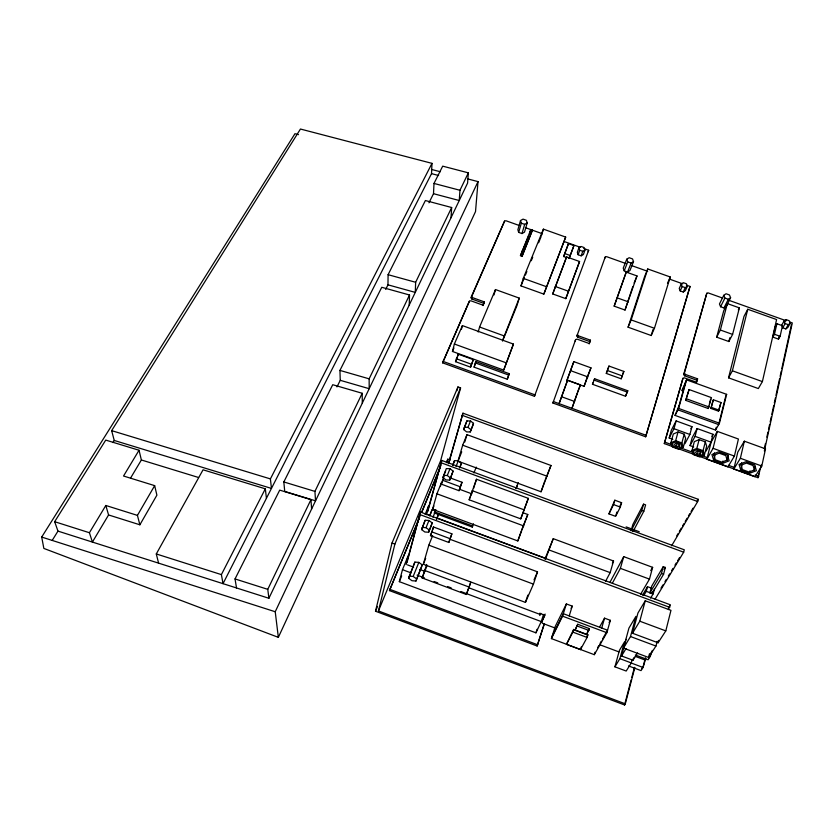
<?xml version="1.0" encoding="UTF-8"?>
<svg xmlns="http://www.w3.org/2000/svg" width="834" height="834" viewBox="0 0 834 834"><rect width="100%" height="100%" fill="white"/><g stroke="black" fill="none" stroke-linecap="round" stroke-linejoin="round"><path stroke-width="1.25" d="M385.683 289.408L387.966 284.832L388.091 274.688L425.392 200.535L451.663 207.51L451.017 217.737M409.213 305.077L409.525 294.996L381.753 287.292L339.938 370.411L340.262 380.314L336.967 386.893M451.663 207.51L415.645 282.278L415.28 292.39L387.966 284.832M158.596 563.148L156.292 553.953L203.058 469.803L265.327 488.818L221.396 574.616L223.022 583.654L431.522 173.649L431.991 163.36L300.448 129.03L111.652 430.646L114.237 440.456L112.934 442.541M428.957 202.808L433.503 193.697L433.993 183.438L442.698 166.154L468.354 172.847L467.582 183.105L268.902 598.27L57.973 531.112L54.658 521.698L105.741 440.091L139.038 450.256L141.373 459.972L130.73 477.809M468.354 172.847L459.961 190.277L459.253 200.514L433.503 193.697M467.957 178.976L478.018 181.614L475.526 211.565L278.347 637.353L43.848 548.428L41.7 537.065L294.965 133.701L298.52 134.639M628.461 665.907L641.023 670.609L643.077 667.471L645.777 658.214M645.401 657.922L643.16 666.543L641.607 668.878M761.786 466.05L765.529 448.869L744.345 441.186L737.809 452.07L733.826 469.062L754.958 476.756L761.786 466.05L740.384 458.273L733.826 469.062M722.713 298.103L708.066 292.87L706.794 293.266L684.391 373.121L685.267 374.393L697.589 378.834L696.661 382.295L684.307 377.833L682.942 378.292L664.302 443.584L757.991 477.694L758.815 473.889M764.351 448.546L765.466 443.479M766.842 437.141L767.958 432.064M768.51 429.531L769.615 424.464M770.168 421.931L771.273 416.864M771.825 414.321L773.764 405.449M774.317 402.916L775.432 397.849M775.985 395.316L779.581 378.834M780.134 376.301L781.239 371.234M781.792 368.701L791.487 324.332M757.991 477.694L761.327 464.965M764.361 451.017L792.3 322.925L789.861 322.06M741.645 462.703L741.082 465.153L742.385 469.605L748.995 472.013L754.353 469.98L755.166 466.289M778.487 339.125L780.103 336.31L782.48 325.719L776.892 323.728L775.286 326.553L772.878 337.113L778.487 339.125L779.019 336.769M749.38 473.358L756.365 470.71L754.718 464.882L746.034 461.723L739.07 464.423L740.78 470.23L749.38 473.358L749.933 470.908M772.878 337.113L774.473 334.288L776.892 323.728M740.78 470.23L741.906 465.33M762.391 381.597L776.6 319.558L747.764 309.258L743.98 316.43L728.541 377.833L758.335 388.561L762.391 381.597L732.377 370.796L728.541 377.833M740.384 458.273L744.345 441.186M711.079 442.354L706.825 459.232L727.915 466.915L734.41 456.094L738.424 439.038L717.292 431.366L705.835 451.33M714.519 452.831L713.914 455.26L715.311 459.753L721.9 462.151L727.144 460.087L728.322 455.197M625.312 703.844L624.562 704.97L375.508 611.228L392.011 543.017L457.96 386.945L460.577 387.904L440.55 460.973L378.448 610.947L625.312 703.844L634.862 667.461M722.317 463.506L729.156 460.816L727.384 454.937L718.72 451.788L711.913 454.54L713.737 460.378L722.317 463.506L722.911 461.066M378.448 610.947L394.889 544.091L460.577 387.904M713.737 460.378L714.946 455.52M583.8 248.522L588.668 250.263L534.448 396.286L442.593 362.832L469.386 301.199L470.845 300.782L482.959 305.161L484.356 301.898L472.263 297.54L471.523 296.331L504.57 221.093L505.925 220.739L519.311 225.514M671.62 545.801L697.672 501.547L698.235 499.305L462.974 413.184L448.369 463.714M678.959 406.002L675.05 415.395L715.551 430.094L716.281 427.206M665.803 630.89L670.963 610.342L645.235 600.793L637.937 613.032L632.506 633.246L658.068 642.785L665.803 630.89L639.793 621.205L632.506 633.246M725.549 396.994L718.647 424.6L677.896 409.828L685.829 381.284M706.825 459.232L713.06 448.327L717.292 431.366M715.551 430.094L719.429 423.213L726.643 394.346L686.549 379.866L681.951 390.666L684.787 385.037M732.377 370.796L747.764 309.258M718.501 411.162L720.983 402.52L713.445 399.788L712.903 400.8L710.933 408.431L718.501 411.162L720.983 402.52M690.062 445.596L692.116 437.808L697.141 428.54L713.007 434.295L711.027 442.156L695.087 436.359L690.062 445.596L693.7 446.92M668.388 609.56L670.421 604.838L420.472 512.055L406.106 564.649M655.076 599.198L683.682 552.191L684.287 549.804L441.812 460.441L426.56 514.745M544.425 623.749L537.127 646.016L389.468 590.608L420.127 515.839M704.417 454.926L706.659 446.127L705.314 441.884L699.121 439.633L694.315 441.645L692.011 450.402L693.398 454.634L699.58 456.886L704.417 454.926L703.062 450.683L705.314 441.884M623.509 648.091L630.504 636.54L635.935 616.378L628.93 628.117L623.509 648.091L648.539 657.442L655.951 646.048L657.171 641.273M658.068 642.785L658.683 640.387M452.455 351.458L454.363 344.015L462.401 325.604L513.431 344.088L503.705 370.098L452.455 351.458L453.957 348.018M648.539 657.442L649.509 653.679M732.596 334.403L739.383 307.882L727.352 303.586L723.704 310.801L716.687 337.176L728.843 341.533L732.596 334.403L720.357 330.014L716.687 337.176M710.933 408.431L713.445 399.788M728.843 341.533L729.813 337.749M699.997 454.186L700.821 452.726L699.028 451.194L696.432 451.131L695.619 452.601L697.401 454.123L699.997 454.186L700.643 451.684M461.431 329.347L462.401 325.604M469.386 301.199L442.593 362.832M663.572 574.272L665.355 567.433L663.259 566.651L651.719 586.104L649.926 592.849L651.969 593.599L663.572 574.272L661.477 573.5L649.926 592.849M692.011 450.402L696.838 448.421L699.121 439.633M708.212 408.514L711.465 397.641L689.072 389.541L685.725 400.372L708.212 408.514L708.817 406.179M709.421 403.844L710.641 399.163M697.401 454.123L698.371 450.36M483.022 305.567L483.949 303.399L471.867 299.041L471.127 297.832L471.523 296.331M455.51 361.675L458.252 354.169L473.305 359.642L470.564 367.158L455.51 361.675L457.47 357.129M471.867 299.041L472.263 297.54M661.477 573.5L663.259 566.651M457.73 356.139L458.252 354.169M543.549 614.418L541.245 621.58L535.939 632.839L399.33 581.652L402.478 569.674L408.149 555.851L407.18 559.478M651.969 593.599L652.563 591.358M650.603 598.103L653.147 593.881L654.367 589.231M695.087 436.359L697.141 428.54M624.562 704.97L631.15 679.898M631.818 677.396L634.445 667.367M614.919 666.825L619.891 658.662L624.405 642.086L619.412 650.364L614.919 666.825L626.188 671.047L631.307 662.936L632.245 659.371M626.053 639.344L621.538 655.962L632.996 660.247L633.631 657.87M720.357 330.014L727.352 303.586M407.044 562.345L420.472 512.055M643.765 595.559L646.267 591.327L647.507 586.688L652.084 588.387M640.564 594.34L649.477 579.119L652.636 567.339L623.728 556.643L610.029 582.184M639.793 621.205L645.235 600.793M684.923 443.719L689.885 434.472L691.97 426.664L676.134 420.909L671.328 430.25L669.17 437.996L672.809 439.309M683.286 447.233L685.631 438.486L684.224 434.212L678.042 431.97L673.319 434.003L670.901 442.718L672.36 446.972L678.532 449.213L683.286 447.233L681.858 442.969L684.224 434.212M456.949 390.666L457.96 386.945M504.57 221.093L471.127 297.832M676.311 446.44L674.518 444.918L675.3 443.438L677.875 443.5L679.668 445.033L678.886 446.503L676.311 446.44L677.333 442.708M678.886 446.503L679.564 444.011M696.244 382.545L697.589 378.834M421.629 529.621L425.152 520.27L428.957 520.479L432.148 522.866L431.532 525.045L428.634 532.228L424.829 531.998L421.629 529.621L425.152 520.27M408.608 578.275L414.873 562.106L418.835 562.387L422.181 564.837L421.566 566.995L415.957 581.027L411.986 580.714L408.608 578.275L414.873 562.106M483.949 303.399L484.356 301.898M427.175 511.117L428.54 506.123L425.142 514.422M685.725 400.372L689.072 389.541M670.901 442.718L675.655 440.706L678.042 431.97M427.8 511.325L441.812 460.441M478.205 331.984L479.581 327.011L495.49 289.554L519.248 298.113L516.955 305.609L502.631 340.877M675.05 415.395L678.615 408.431L686.549 379.866M669.17 437.996L673.976 428.697L676.134 420.909M470.564 367.158L473.305 359.642M434.618 509.949L432.033 509.824L429.948 515.662M522.908 512.702L527.776 514.505L517.82 540.953L432.565 509.334L436.922 493.801L441.478 482.615L440.467 486.222M493.978 294.944L495.49 289.554M446.816 462.661L447.795 459.169L450.235 460.066M633.642 529.423L633.037 531.529L643.806 511.273L645.61 504.883L643.587 504.143L632.86 524.482L631.057 530.799L641.773 510.533L643.587 504.143M696.87 380.241L684.568 375.79L683.692 374.529L706.794 293.266M664.302 443.584L682.942 378.292M442.917 477.58L446.305 468.593L450.016 468.718L453.091 471.095L449.714 480.092L445.992 479.946L442.917 477.58L445.669 470.845M474.119 367.168L475.88 361.549L509.199 373.663L507.312 379.241L474.119 367.168L475.88 361.549M450.172 477.892L462.005 482.271L459.023 490.694L441.311 484.137L444.251 475.714M428.634 532.228L432.148 522.866M569.226 615.909L572.228 606.109L566.369 603.931L555.173 626.584L551.41 638.604L594.319 654.68L606.85 632.704L610.352 620.329L604.546 618.161L599.594 627.064M473.441 523.835L472.263 527.067L434.358 513.004L435.536 509.782M448.848 462.901L462.974 413.184M415.957 581.027L422.181 564.837M520.51 220.541L517.872 229.757L518.665 232.373L521.99 233.562L524.513 232.123L527.203 222.928L526.39 220.312L523.043 219.123L520.51 220.541L521.323 223.168L518.665 232.373M430.469 535.636L433.492 526.994L451.882 533.833L448.817 542.465L430.469 535.636L432.387 530.862M601.71 628.033L604.546 618.161M594.319 654.68L595.017 652.23M612.354 583.206L620.392 568.35L623.728 556.643M432.658 529.903L433.492 526.994M449.317 539.035L537.523 571.843L533.437 584.134L525.43 602.388L423.318 564.253L428.822 545.165L432.658 535.595M459.836 467.811L461.431 463.235L458.304 460.806L454.499 460.681L452.914 465.268M463.652 429.552L466.904 420.909L470.532 420.962L473.493 423.318L472.805 425.611L470.24 431.97L466.613 431.897L463.652 429.552L466.904 420.909M449.714 480.092L453.091 471.095M521.99 233.562L524.669 224.367L527.203 222.928M470.71 582.632L466.342 594.486L422.15 577.952L426.716 564.462M605.494 581.423L610.165 572.624L613.543 561.001L553.255 538.681L544.894 559.124M457.991 461.171L462.682 445.2L466.957 434.639L550.982 465.476L541.047 491.768L457.991 461.171L461.744 451.851M586.636 634.622L589.44 628.638L577.743 624.27L574.991 630.275L586.636 634.622L587.157 632.85M590.472 340.189L589.909 341.638L577.722 337.238L576.909 335.998L577.451 334.549L578.264 335.779L590.472 340.189L589.304 343.545L577.065 339.125L575.658 339.563L552.9 403.01L645.662 436.787L690.02 286.437L686.392 285.134M587.115 637.447L587.897 634.768L573.667 629.441L566.463 644.359L580.474 649.603L587.115 637.447L572.854 632.12L566.463 644.359M645.662 436.787L690.02 286.437M464.767 442.041L466.957 434.639M522.084 256.236L532.446 230.121L522.084 256.236L520.447 255.652L530.831 229.548L529.517 233.958M620.308 507.072L621.601 502.704L614.835 500.212L608.945 513.89L615.648 516.361L620.308 507.072L613.522 504.58L608.945 513.89M580.474 649.603L581.256 646.944M470.24 431.97L473.493 423.318M615.972 515.276L616.941 512.013M613.522 504.58L614.835 500.212M574.991 630.275L577.743 624.27M502.433 340.762L519.248 298.113M572.854 632.12L573.667 629.441M520.979 285.906L523.272 278.368L543.414 229.142L565.681 237.085L543.831 294.121L520.979 285.906L524.409 277.513M459.023 490.694L462.005 482.271M654.44 328.273L670.265 276.992L647.757 268.965L644.682 276.367L628.085 327.209L651.198 335.518L654.44 328.273L631.161 319.912L628.085 327.209M541.391 235.678L543.414 229.142M551.41 638.604L562.564 616.17L566.369 603.931M651.198 335.518L653.085 329.43M448.817 542.465L451.882 533.833M503.705 370.098L513.431 344.088M625.51 396.244L627.783 390.771L594.621 378.751L592.463 384.255L625.51 396.244L627.783 390.771M507.312 379.241L509.199 373.663M621.174 378.803L623.863 371.432L608.987 366.053L606.297 373.423L621.174 378.803L622.258 375.415M537.127 646.016L544.227 623.749M469.156 499.785L476.495 479.248L528.318 498.357L520.75 518.863L469.156 499.785L472.659 490.736M473.535 488.474L476.495 479.248M554.756 627.898L542.632 623.363L541.6 622.237L545.113 614.053M535.939 632.839L537.075 629.284M631.161 319.912L647.757 268.965M543.831 294.121L565.681 237.085M606.297 373.423L608.987 366.053M545.509 559.155L553.255 538.681M625.01 310.05L636.988 275.929L626.24 272.082L614.168 306.151L625.01 310.05L632.798 286.625M472.263 527.067L472.628 525.983L434.67 511.909M525.43 602.388L527.859 595.111M566.932 257.706L563.638 256.528L568.465 243.643L573.938 245.592L569.122 258.488L573.938 245.592M568.465 243.643L563.638 256.528M552.713 293.943L566.62 256.882L579.557 261.511L565.806 298.645L552.713 293.943L566.62 256.882M592.463 384.255L592.922 382.9M594.621 378.751L594.162 380.116L627.356 392.147M614.168 306.151L626.24 272.082M584.081 386.33L590.962 367.836L573.834 361.643L567.026 380.137L584.081 386.33L587.178 377.281M652.303 650.405L650.207 656.525L648.091 659.777L635.32 654.992M577.284 392.918L571.957 408.337L580.422 384.86L567.579 380.2L559.082 403.646L567.579 380.2M651.437 652.251L648.685 658.016M578.9 247.813L577.336 252.327L578.15 254.735L581.183 255.829L583.404 254.495L584.999 249.992L584.175 247.573L581.131 246.489L578.9 247.813L579.713 250.231L578.15 254.735M541.047 491.768L544.758 481.051M589.127 343.879L589.909 341.638M565.806 298.645L579.557 261.511M581.183 255.829L582.768 251.326L584.999 249.992M517.82 540.953L521.396 530.758M520.75 518.863L528.318 498.357M534.448 396.286L534.948 394.857L442.958 361.362M567.026 380.137L573.834 361.643M588.137 251.753L588.668 250.263M466.342 594.486L470.751 582.257M576.909 335.998L605.223 257.018L606.547 256.643L625.907 263.554M516.069 488.578L517.351 485.044M516.152 488.516L518.289 482.594M604.671 258.509L605.223 257.018M575.116 341.023L575.658 339.563M552.9 403.01L553.442 401.592L646.34 435.411M577.722 337.238L578.264 335.779M473.931 472.961L476.224 467.103M626.761 259.197L623.238 268.141L624.197 270.831L627.554 272.03L629.941 270.539L633.517 261.615L632.537 258.915L629.159 257.716L626.761 259.197L627.731 261.897L624.197 270.831M422.15 577.952L426.799 566.234M521.792 529.621L527.776 514.505M577.691 391.74L580.422 384.86M459.607 467.791L461.431 463.235M423.318 564.253L425.674 558.342M627.554 272.03L631.119 263.096L633.517 261.615M545.238 479.852L550.982 465.476M587.647 376.103L590.962 367.836M409.192 576.138L413.174 576.44L418.835 562.387M436.724 518.477L438.653 513.661M436.557 519.499L438.496 514.693M432.982 517.236L435.911 510.012M456.01 466.498L458.304 460.806M422.223 527.453L426.038 527.672L428.957 520.479M443.542 475.338L447.274 475.484L450.016 468.718M464.309 427.258L467.947 427.331L470.532 420.962M452.654 465.226L454.499 460.681M434.358 513.004L435.65 509.814M525.389 275.116L526.859 271.519M531.268 260.74L532.728 257.143M538.608 242.757L541.058 236.762M441.311 484.137L443.125 479.675M429.593 515.829L432.033 509.824M432.565 509.334L433.92 506.009M446.419 462.526L447.795 459.169M399.33 581.652L401.665 575.94M634.101 282.987L636.988 275.929M421.618 512.222L440.998 465.247M389.468 590.608L419.262 518.404M421.743 512.389L440.112 467.853M375.508 611.228L377.5 606.443M520.447 255.652L528.558 236.241M622.623 374.289L623.863 371.432M534 579.901L537.523 571.843M667.492 283.299L670.265 276.992M681.222 284.06L679.23 288.439L680.19 290.92L683.255 292.015L685.36 290.628L687.372 286.25L686.403 283.779L683.338 282.684L681.222 284.06L682.181 286.542L680.19 290.92M683.255 292.015L685.267 287.636L687.372 286.25M539.723 615.523L540.745 613.313M278.347 637.353L275.23 611.739L478.018 181.614M541.6 622.237L544.894 615.273L539.535 613.271M268.902 598.27L267.766 589.336L310.957 499.649L279.713 490.121L235.032 578.942L236.512 587.949M314.929 491.393L362.196 393.273L332.735 384.714L283.821 481.948L284.738 491.434L315.533 500.827L314.929 491.393L283.821 481.948M340.262 380.314L369.191 388.696L369.139 378.834L409.525 294.996M552.171 636.186L563.336 613.709L607.548 630.212L602.544 639.021M683.692 374.529L684.391 373.121M723.787 295.299L719.45 303.993L720.566 306.745L723.954 307.954L726.216 306.412L730.605 297.738L729.469 294.975L726.06 293.756L723.787 295.299L724.913 298.061L728.332 299.281L730.605 297.738M684.568 375.79L685.267 374.393M619.86 506.196L621.601 502.704M720.566 306.745L724.913 298.061M571.092 608.372L572.228 606.109M723.954 307.954L728.332 299.281M114.237 440.456L271.457 488.422L270.404 478.904L431.991 163.36M738.309 309.935L739.383 307.882M612.375 563.211L613.543 561.001M690.865 428.728L691.97 426.664M587.73 631.797L589.44 628.638M586.698 636.978L587.897 634.768M725.861 395.743L726.643 394.346M711.85 436.349L713.007 434.295M609.101 622.55L610.352 620.329M597.53 647.83L598.781 645.631M600.032 643.431L601.283 641.221M781.646 325.27L784.064 321.027L786.055 319.599L789.162 320.704L790.278 323.238L787.828 327.481L785.836 328.919L782.74 327.814L782.011 326.125M784.846 321.716L786.055 319.599M782.74 327.814L785.169 323.571L784.064 321.027M139.872 524.794L137.433 515.391L105.814 505.477L108.576 514.953L139.872 524.794L156.896 495.177L154.665 485.638L123.536 476.016L139.038 450.256M785.836 328.919L788.286 324.676L790.278 323.238M137.433 515.391L154.665 485.638M650.718 570.623L652.636 567.339M676.739 535.866L678.042 533.645M679.345 531.435L681.305 528.11M682.598 525.889L683.901 523.679M685.204 521.458L687.164 518.143M688.467 515.923L689.77 513.702M691.073 511.492L693.023 508.167M696.932 501.526L698.235 499.305M642.503 595.184L647.507 586.688M108.576 514.953L92.397 542.069L89.415 532.728L105.814 505.477M664.062 569.591L665.355 567.433M660.997 588.137L662.999 584.842M664.99 581.559L666.324 579.369M668.315 576.086L669.65 573.896M671.641 570.612L672.975 568.423M674.967 565.139L676.301 562.95M677.635 560.761L679.627 557.477M621.538 655.962L626.042 648.591M52.198 540.422L57.973 531.112M632.996 660.247L637.614 652.918M668.336 608.122L669.723 605.932M713.914 455.26L719.137 453.164L725.788 455.572L727.144 460.087M741.082 465.153L746.42 463.089L753.081 465.508L754.353 469.98M431.491 169.438L440.3 171.741M431.522 173.649L438.601 175.505M433.993 183.438L459.961 190.277M388.091 274.688L415.645 282.278M339.938 370.411L369.139 378.834M111.652 430.646L270.404 478.904M141.373 459.972L198.555 477.496M54.658 521.698L89.415 532.728M156.292 553.953L221.396 574.616M235.032 578.942L267.766 589.336M41.7 537.065L275.23 611.739M521.323 223.168L524.669 224.367M627.731 261.897L631.119 263.096M525.399 227.682L542.434 233.76M564.326 241.579L580.151 247.218M631.953 265.712L647.684 271.321M669.462 279.098L682.765 283.841M728.822 300.282L786.201 320.756M682.181 286.542L685.267 287.636M579.713 250.231L582.768 251.326M785.169 323.571L788.286 324.676M564.639 253.515L570.143 255.485M774.473 334.288L780.103 336.31M521.75 251.263L523.387 251.847M617.441 297.947L628.377 301.866M555.225 286.469L568.423 291.202M523.272 278.368L546.291 286.635M711.485 407.419L719.054 410.161M686.518 398.84L709.036 406.992M607.496 370.557L622.414 375.957M479.581 327.011L503.924 335.821M678.615 408.431L719.429 423.213M570.633 370.671L587.866 376.916M454.363 344.015L505.998 362.769M673.976 428.697L689.885 434.472M713.06 448.327L734.41 456.094M475.317 362.905L508.657 375.039M561.699 396.786L574.678 401.498M456.281 358.724L471.387 364.218M675.655 440.706L681.858 442.969M696.838 448.421L703.062 450.683M665.011 442.218L672.319 444.876M679.627 447.535L693.033 452.414M701.561 455.52L707.659 457.741M728.374 465.289L734.462 467.499M755.177 475.046L758.836 476.381M462.109 415.29L697.672 501.547M641.773 510.533L643.806 511.273M462.682 445.2L547.25 476.287M626.146 526.89L639.251 531.717M440.884 462.682L683.682 552.191M472.096 490.621L524.252 509.887M442.427 480.186L460.222 486.764M459.711 489.349L471.867 493.843M436.922 493.801L523.773 525.941M620.392 568.35L649.477 579.119M549.481 550.127L610.165 572.624M646.267 591.327L653.147 593.881M428.009 514.661L430.438 515.568M436.536 517.831L546.291 558.571M419.492 514.432L669.785 607.371M431.574 531.779L450.016 538.639M428.822 545.165L533.437 584.134M392.011 543.017L394.889 544.091M630.504 636.54L655.951 646.048M562.564 616.17L606.85 632.704M577.201 626.053L588.919 630.421M424.37 570.352L469 587.021M407.503 564.879L413.601 567.162M419.7 569.434L424.579 571.259M468.51 587.678L540.495 614.585M635.237 656.358L645.568 660.226M402.478 569.674L411.006 572.864M417.094 575.137L424.391 577.868M434.128 581.517L437.777 582.883M447.524 586.521L451.173 587.887M460.91 591.535L541.245 621.58M599.594 644.672L618.995 651.927M619.891 658.662L631.307 662.936M630.441 662.738L643.077 667.471M389.801 589.315L537.711 644.797M413.174 576.44L416.562 578.89M426.038 527.672L429.249 530.059M447.274 475.484L450.36 477.861M467.947 427.331L470.918 429.687M265.327 488.818L266.432 498.294M310.957 499.649L311.603 509.042M362.196 393.273L362.31 403.083M675.947 441.728L672.371 443.292L673.528 446.524L678.24 448.202L681.816 446.659L680.68 443.417L675.947 441.728M697.12 449.432L693.481 450.975L694.586 454.196L699.309 455.875L702.958 454.353L701.863 451.121L697.12 449.432"/></g></svg>
